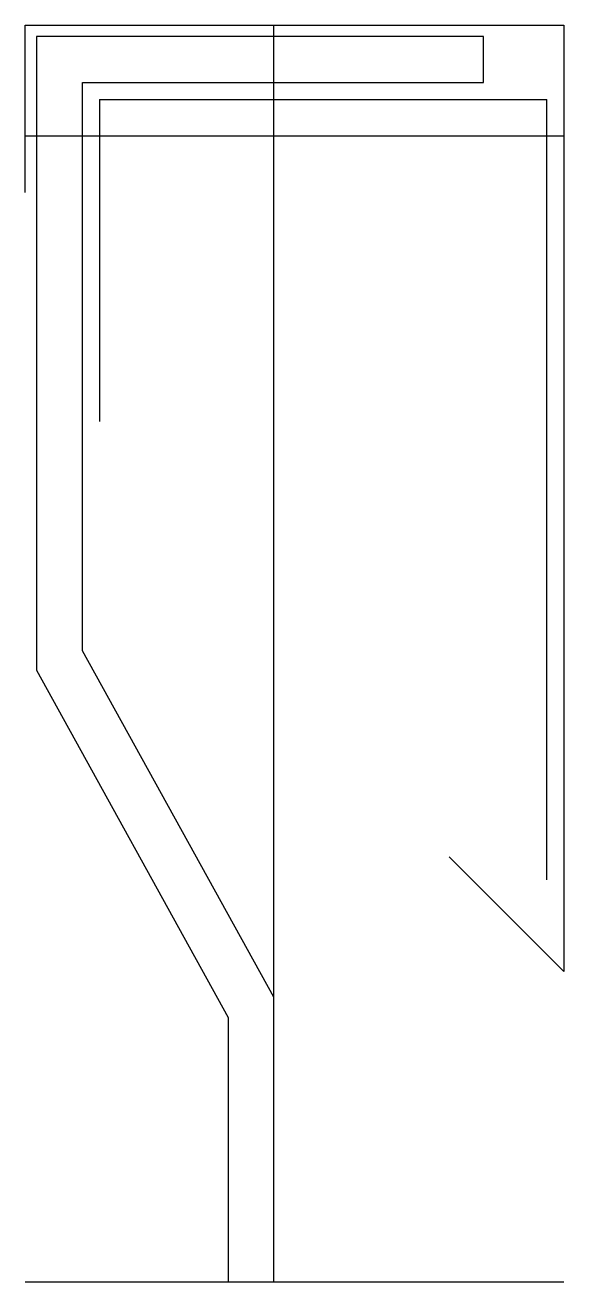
# Model space of a CAD drawing. Extents: x -10.8 to 12.7, y 0 to 54.8.
import ezdxf

# ---------------------------------------------------------------- set-up
doc = ezdxf.new("R2010")
doc.units = 0
doc.layers.get('0').update_dxf_attribs({"linetype": 'CONTINUOUS'})

msp = doc.modelspace()

# ---------------------------------------------------------------- linework, layer by layer
at = {"linetype": 'CONTINUOUS'}
for p, q in [((-10.85, 47.54), (-10.85, 54.84)), ((-10.85, 54.84), (12.66, 54.84)), ((0, 0), (0, 54.84)), ((12.66, 54.84), (12.66, 13.54)), ((9.16, 54.34), (-10.35, 54.34)), ((-10.35, 54.34), (-10.35, 26.69)), ((9.16, 52.34), (9.16, 54.34)), ((-8.35, 52.34), (9.16, 52.34)), ((-8.35, 27.54), (-8.35, 52.34)), ((-7.6, 51.59), (-7.6, 37.54)), ((-7.6, 51.59), (11.91, 51.59)), ((11.91, 17.54), (11.91, 51.59)), ((12.66, 50), (-10.85, 50)), ((0, 12.42), (-8.35, 27.54)), ((-10.35, 26.69), (-1.99, 11.53)), ((12.66, 13.54), (7.66, 18.54)), ((0, 0), (0, 12.42)), ((-1.99, 11.53), (-1.99, 0)), ((-10.85, 0), (12.66, 0)), ((-1.99, 0), (0, 0))]:
    msp.add_line(p, q, dxfattribs=at)

doc.saveas('drawing.dxf')
